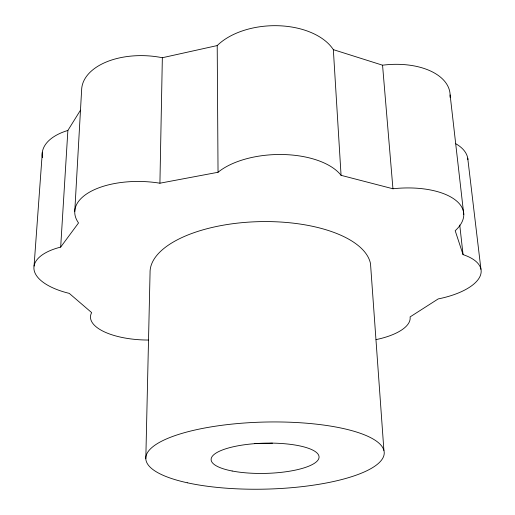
<?xml version="1.0" encoding="UTF-8"?>
<svg xmlns="http://www.w3.org/2000/svg" width="515" height="515" viewBox="0 0 515 515"><rect width="100%" height="100%" fill="white"/><g stroke="black" fill="none" stroke-linecap="round" stroke-linejoin="round"><path stroke-width="0.77" d="M148.275 340.035A55.176 21.888 1.3 0 1 91.651 312.605L69.261 293.376A61.24 26.465 2.9 0 1 34.106 270.06A61.24 26.465 2.9 0 1 60.673 247.103L78.531 222.944A67.317 32.516 2.2 0 1 92.861 190.389A67.317 32.516 2.2 0 1 159.914 183.205L162.347 57.732L217.208 45.571A65.514 40.086 -2.2 0 1 278.705 25.744A65.514 40.086 -2.2 0 1 333.34 49.64L382.555 65.199A62.682 35.722 -6.8 0 1 450.052 97.296M145.809 458.73L150.058 272.693A110.455 48.397 -1.4 0 1 255.221 221.778A110.455 48.397 -1.4 0 1 370.51 263.732L383.907 450.432M74.752 211.659L81.634 89.816A63.757 37.228 3.4 0 1 162.347 57.732M60.673 247.103L67.877 130.45L80.469 110.191M34.054 266.068L42.333 152.208M159.914 183.205L218.038 172.274A69.325 35.142 -2 0 1 283.327 154.532A69.325 35.142 -2 0 1 341.065 175.332L392.945 188.773A66.107 31.132 -5.5 0 1 453.535 198.681A66.107 31.132 -5.5 0 1 455.196 230.707L463.056 254.622A59.618 25.132 -5.4 0 1 438.194 298.925L410.082 316.918A54.146 21.205 -3.5 0 1 376.053 339.61M467.729 158.169L480.946 269.287M450.116 94.927L463.777 214.472M459.747 225.049L463.056 254.622M382.555 65.199L392.945 188.773M333.34 49.64L341.065 175.332M217.208 45.571L218.038 172.274M272.448 443.177A53.322 16.338 -1.4 0 1 254.487 443.486M455.884 143.794A56.817 29.149 -6.6 0 1 467.923 159.631M42.449 157.616A58.298 30.61 4.2 0 1 67.877 130.45M232.143 471A53.985 15.122 -1.4 0 0 318.579 459.077A53.985 15.122 -1.4 0 0 244.522 444.754A53.985 15.122 -1.4 0 0 232.143 471M187.228 482.767A119.255 33.539 -1.4 0 0 382.149 459.206A119.255 33.539 -1.4 0 0 225.667 424.811A119.255 33.539 -1.4 0 0 187.228 482.767"/></g></svg>
